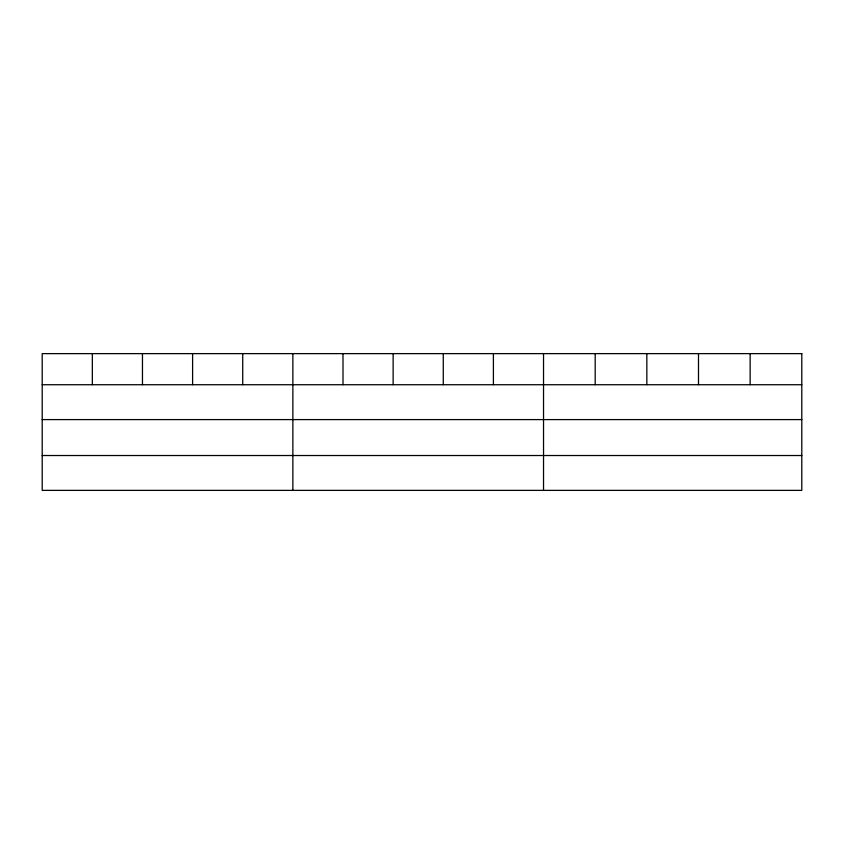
<?xml version="1.0" encoding="UTF-8"?>
<svg xmlns="http://www.w3.org/2000/svg" width="844" height="844" viewBox="0 0 844 844"><rect width="100%" height="100%" fill="white"/><g stroke="black" fill="none" stroke-linecap="round" stroke-linejoin="round"><path stroke-width="1.27" d="M42.2 384.727L801.8 384.727M42.2 419.595L801.8 419.595M42.2 455.517L801.8 455.517M750.147 353.625L750.147 384.727M698.494 353.625L698.494 384.727M646.842 353.625L646.842 384.727M595.189 353.625L595.189 384.727M543.536 353.625L543.536 490.375M493.402 353.625L493.402 384.727M443.269 353.625L443.269 384.727M393.135 353.625L393.135 384.727M343.002 353.625L343.002 384.727M292.868 353.625L292.868 490.375M242.734 353.625L242.734 384.727M192.601 353.625L192.601 384.727M142.467 353.625L142.467 384.727M92.334 353.625L92.334 384.727M801.8 353.625L42.2 353.625L42.2 490.375L801.8 490.375L801.8 353.625"/></g></svg>
